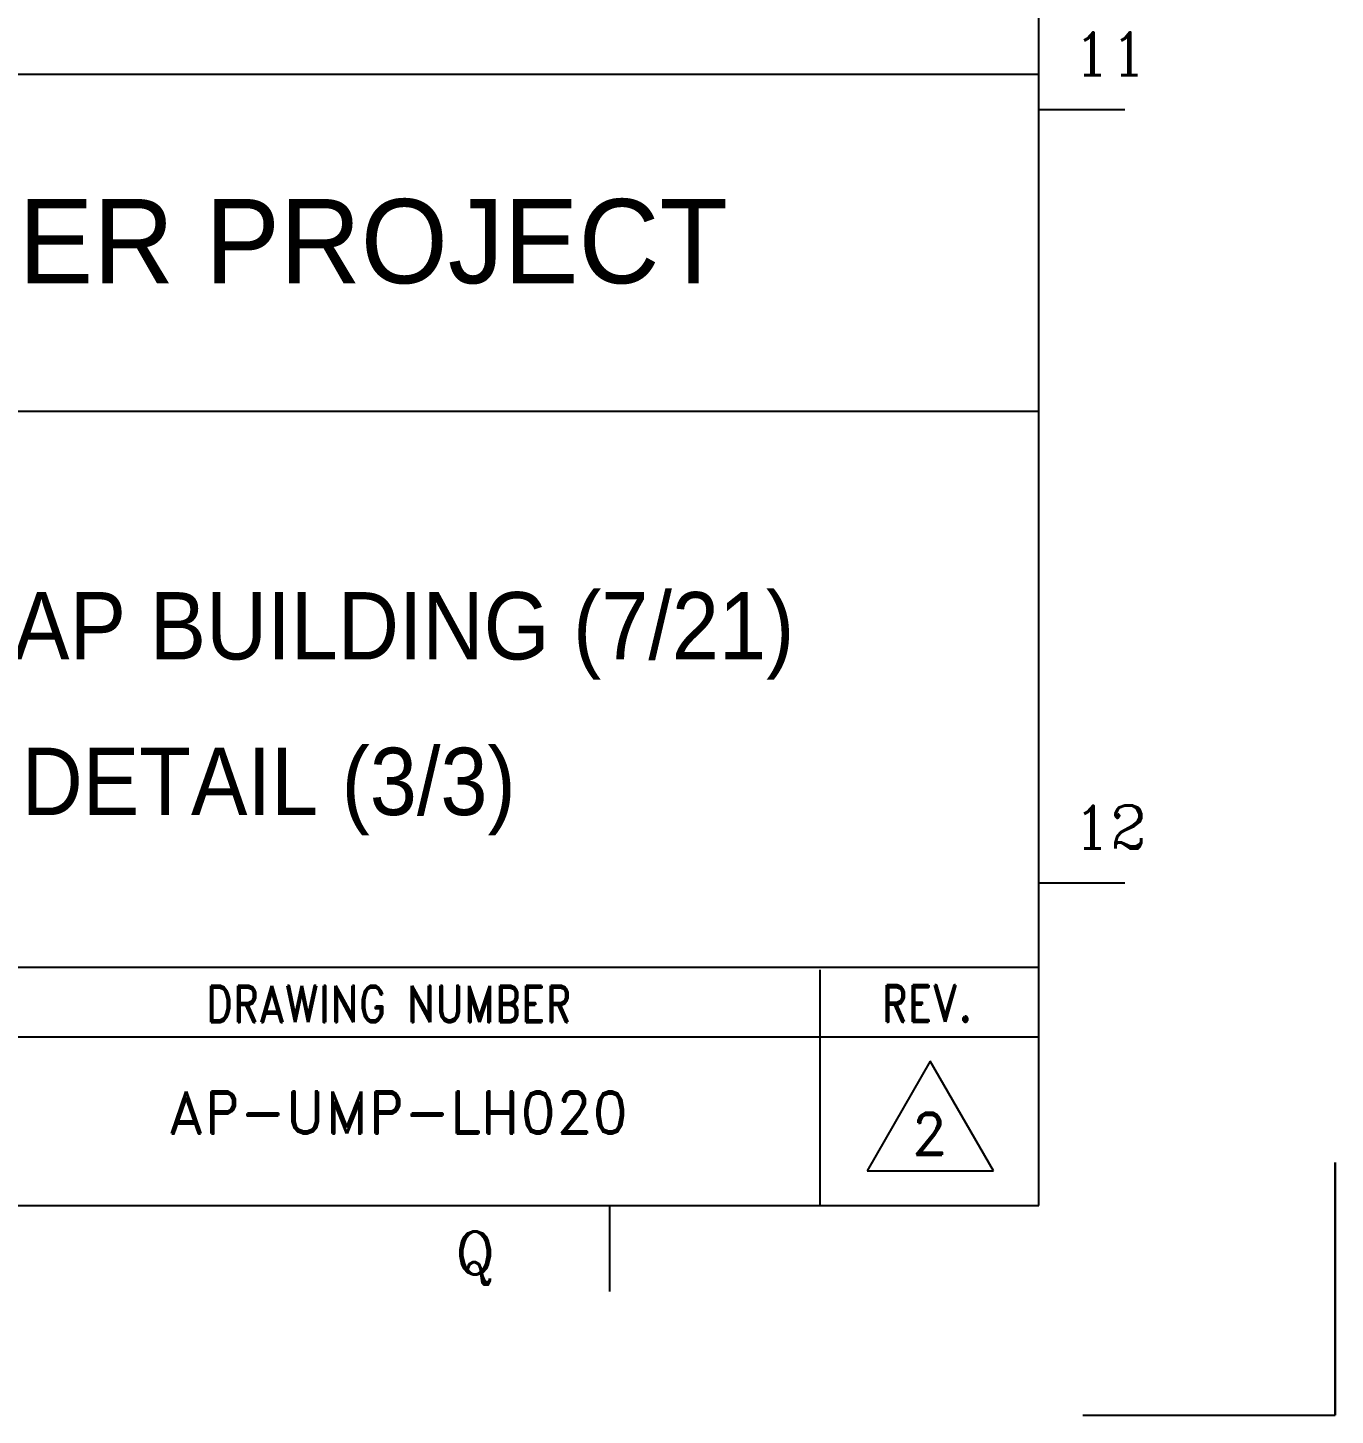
# Model space of a CAD drawing. Header units: millimetres. Extents: x 415966 to 487306, y -108951 to -17325.
# Drawn here: x 469408 to 470505, y -108951 to -107787 of the extents above; entities that cross this region are included whole.
import ezdxf
from ezdxf.enums import TextEntityAlignment as Align

# ---------------------------------------------------------------- set-up
doc = ezdxf.new("R2010")
doc.units = ezdxf.units.MM
doc.header["$LTSCALE"] = 2
doc.layers.add('TAN-TIT', color=30, linetype='Continuous')
doc.styles.add('COM', font='COMPLEX', dxfattribs={"height": 5})
doc.styles.add('KIM3', font='ROMAND.shx', dxfattribs={"width": 1.25, "height": 3})
doc.styles.add('KJR', font='arial.ttf', dxfattribs={"width": 0.8})
doc.styles.add('RD', font='sanss___.ttf')
doc.styles.add('RD20', font='ROMAND.SHX', dxfattribs={"width": 0.8, "height": 2})
doc.styles.add('RD6', font='ROMAND.shx', dxfattribs={"width": 0.83, "height": 6})

# ---------------------------------------------------------------- blocks, each defined once
blk = doc.blocks.new('BORDER')
at = {"layer": 'TAN-TIT'}
for p, q in [((23282.3, 352), (23282.3, 16468)), ((19323.7, 2250.8), (23282.3, 2250.8)), ((23282.3, 2191.5), (23426.6, 2191.5)), ((19323.7, 1685.2), (23282.3, 1685.2)), ((23282.3, 893.7), (23426.6, 893.7)), ((19323.7, 752.1), (23282.3, 752.1)), ((22914.8, 747.9), (22914.8, 352)), ((23282.3, 634.8), (19323.7, 634.8)), ((23100, 594.2), (22993.9, 410.6)), ((23206, 410.6), (23100, 594.2)), ((23282.3, 485.6), (23282.3, 489.9)), ((22993.9, 410.6), (23206, 410.6)), ((497.7, 352), (23282.3, 352)), ((22561.3, 352), (22561.3, 207.8))]:
    blk.add_line(p, q, dxfattribs=at)
at = {"layer": 'TAN-TIT', "linetype": 'Continuous'}
for p, q in [((23780, 0), (23780, 424.1)), ((23780, 424.1), (23780, 0)), ((23355.9, 0), (23780, 0))]:
    blk.add_line(p, q, dxfattribs=at)
at = {"layer": 'TAN-TIT', "style": 'COM'}
for s, p in [('11', (23340, 2249.2)), ('12', (23340, 951.3)), ('Q', (22301.7, 236.6))]:
    blk.add_text(s, height=72.1, dxfattribs=at).set_placement(p)
at = {"layer": 'TAN-TIT', "style": 'RD6', "width": 0.83}
for s, p in [('DRAWING NUMBER', (21883.6, 659.9)), ('REV.', (23018.5, 660.5))]:
    blk.add_text(s, height=61.2, dxfattribs=at).set_placement(p)

msp = doc.modelspace()

# ---------------------------------------------------------------- block references
at = {"xscale": 0.5, "yscale": 0.5, "zscale": 0.5}
msp.add_blockref('BORDER', (458615.5, -108951.5), dxfattribs=at)

# ---------------------------------------------------------------- texts
at = {"style": 'KJR', "width": 0.9519}
msp.add_text('MMRP CHALK RIVER PROJECT', height=70.69, dxfattribs=at).set_placement((468590.5, -108001.5), (469995.5, -108001.5), align=Align.FIT)
at = {"style": 'RD', "width": 0.9}
for s, p in [('ARRANGEMENT FOR AP BUILDING (7/21)', (468652.9, -108317.2)), ('CONTAINER DETAIL (3/3)', (468964.2, -108447.8))]:
    msp.add_text(s, height=56.552, dxfattribs=at).set_placement(p)
for s, height, style, p in [('AP-UMP-LH020', 35.345, 'KIM3', (469718.8, -108715.1)), ('2', 35.3, 'RD20', (470164.6, -108732.9))]:
    msp.add_text(s, height=height, dxfattribs=dict(style=style)).set_placement(p, align=Align.CENTER)

doc.saveas('drawing.dxf')
